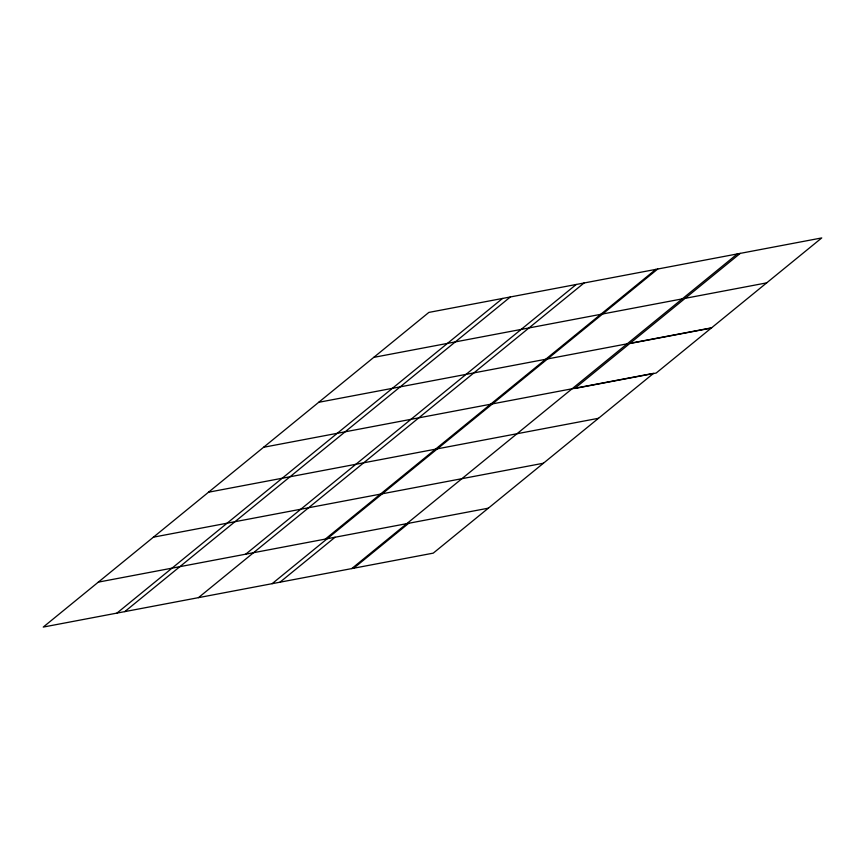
<?xml version="1.0" encoding="UTF-8"?>
<svg xmlns="http://www.w3.org/2000/svg" width="865" height="865" viewBox="0 0 865 865"><rect width="100%" height="100%" fill="white"/><g stroke="black" fill="none" stroke-linecap="round" stroke-linejoin="round"><path stroke-width="1.3" d="M116.937 613.101L502.543 298.447M124.765 611.62L510.372 296.965M245.714 554.184L576.231 284.477M198.453 597.65L584.059 282.996M325.316 539.09L655.832 269.383M272.14 583.68L657.746 269.015M279.968 582.199L335.058 537.241M351.741 568.586L737.358 253.932M353.655 568.229L408.745 523.271M740.235 253.38L630.055 343.286L711.581 327.835M373.767 357.364L682.269 298.879M685.145 298.328L766.66 282.877M318.688 402.312L627.179 343.827M711.257 328.095L629.742 343.546L574.652 388.493L656.167 373.042L821.75 237.929L428.856 312.416L43.25 627.071L433.257 553.135L653.605 373.323L263.598 447.27M208.508 492.217L598.526 418.282M153.419 537.165L543.436 463.229M98.34 582.123L488.347 508.177"/></g></svg>
